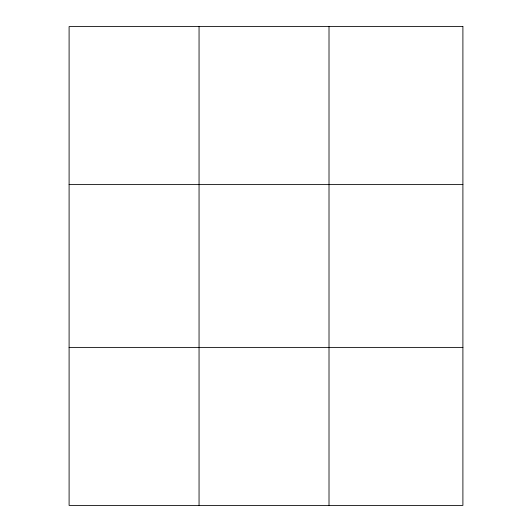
<?xml version="1.0" encoding="UTF-8"?>
<svg xmlns="http://www.w3.org/2000/svg" width="532" height="532" viewBox="0 0 532 532"><rect width="100%" height="100%" fill="white"/><g stroke="black" fill="none" stroke-linecap="round" stroke-linejoin="round"><path stroke-width="0.8" d="M199.054 505.4L199.054 26.6M329.009 505.4L329.009 26.6M69.1 184.604L462.9 184.604M69.1 347.396L462.9 347.396M462.9 26.6L462.9 505.4L69.1 505.4L69.1 26.6L462.9 26.6"/></g></svg>
